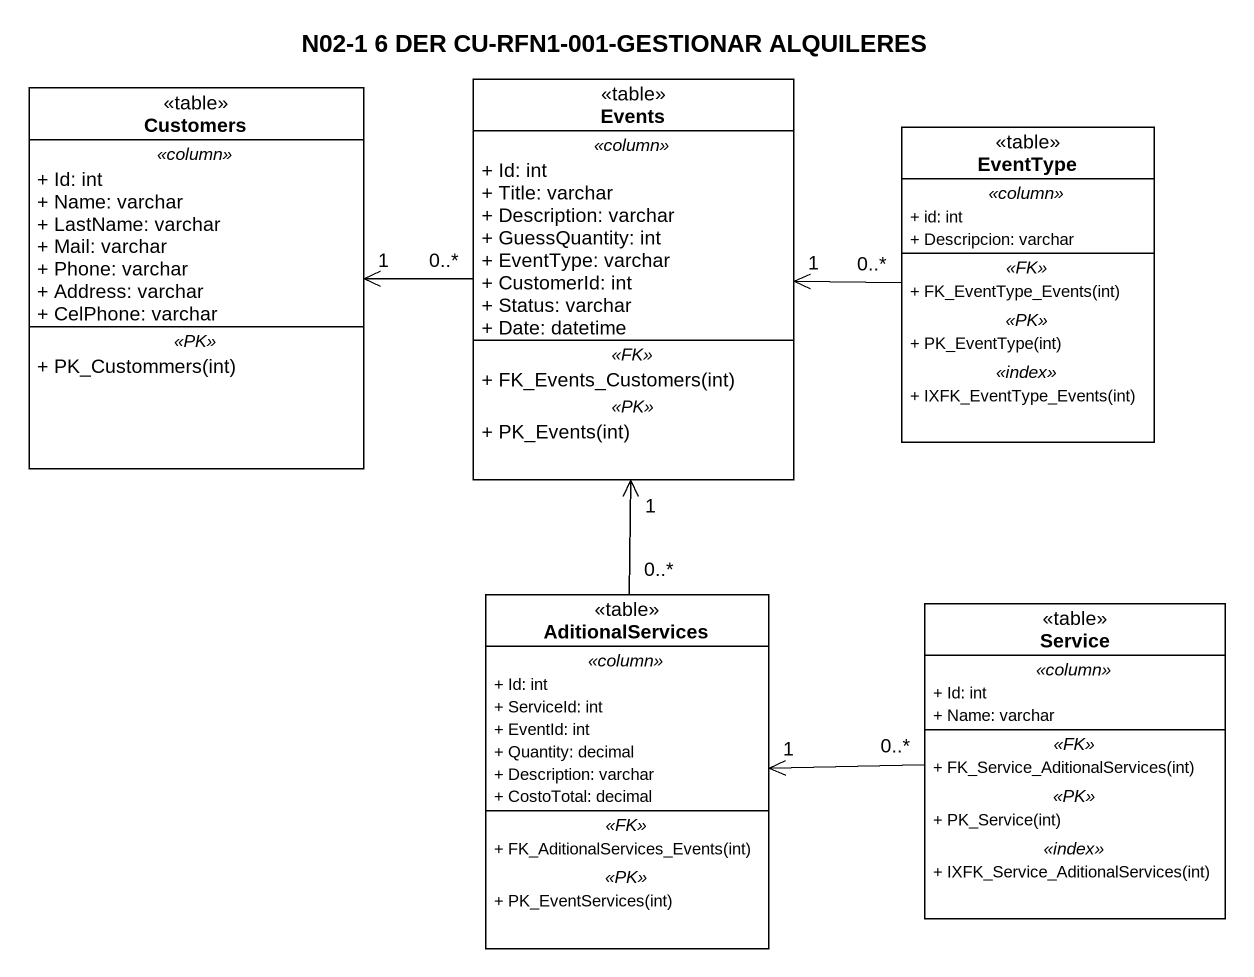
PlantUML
@startuml
title N02-1 6 DER CU-RFN1-001-GESTIONAR ALQUILERES
hide circle
hide empty members
skinparam classAttributeIconSize 0
class Customers <<table>> {
  .. <<column>> ..
  + Id: int
  + Name: varchar
  + LastName: varchar
  + Mail: varchar
  + Phone: varchar
  + Address: varchar
  + CelPhone: varchar
  .. <<PK>> ..
  + PK_Custommers(int)
}
class Events <<table>> {
  .. <<column>> ..
  + Id: int
  + Title: varchar
  + Description: varchar
  + GuessQuantity: int
  + EventType: varchar
  + CustomerId: int
  + Status: varchar
  + Date: datetime
  .. <<FK>> ..
  + FK_Events_Customers(int)
  .. <<PK>> ..
  + PK_Events(int)
}
class EventType <<table>> {
  .. <<column>> ..
  + id: int
  + Descripcion: varchar
  .. <<FK>> ..
  + FK_EventType_Events(int)
  .. <<PK>> ..
  + PK_EventType(int)
  .. <<index>> ..
  + IXFK_EventType_Events(int)
}
class AditionalServices <<table>> {
  .. <<column>> ..
  + Id: int
  + ServiceId: int
  + EventId: int
  + Quantity: decimal
  + Description: varchar
  + CostoTotal: decimal
  .. <<FK>> ..
  + FK_AditionalServices_Events(int)
  .. <<PK>> ..
  + PK_EventServices(int)
}
class Service <<table>> {
  .. <<column>> ..
  + Id: int
  + Name: varchar
  .. <<FK>> ..
  + FK_Service_AditionalServices(int)
  .. <<PK>> ..
  + PK_Service(int)
  .. <<index>> ..
  + IXFK_Service_AditionalServices(int)
}
Events "0..*" -left-> "1" Customers
EventType "0..*" -left-> "1" Events
AditionalServices "0..*" -up-> "1" Events
Service "0..*" -left-> "1" AditionalServices
@enduml
